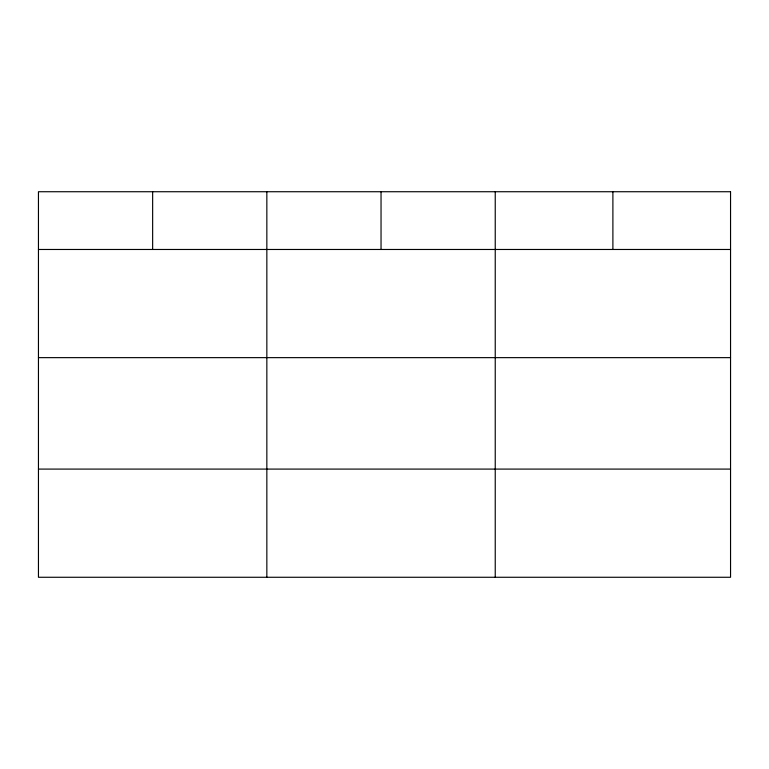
<?xml version="1.0" encoding="UTF-8"?>
<svg xmlns="http://www.w3.org/2000/svg" width="769" height="769" viewBox="0 0 769 769"><rect width="100%" height="100%" fill="white"/><g stroke="black" fill="none" stroke-linecap="round" stroke-linejoin="round"><path stroke-width="1.15" d="M38.45 249.473L730.55 249.473M38.45 357.643L730.55 357.643M38.45 469.09L730.55 469.09M612.893 191.731L612.893 249.473M495.236 191.731L495.236 577.269M381.039 191.731L381.039 249.473M266.843 191.731L266.843 577.269M152.647 191.731L152.647 249.473M730.55 191.731L38.45 191.731L38.45 577.269L730.55 577.269L730.55 191.731"/></g></svg>
